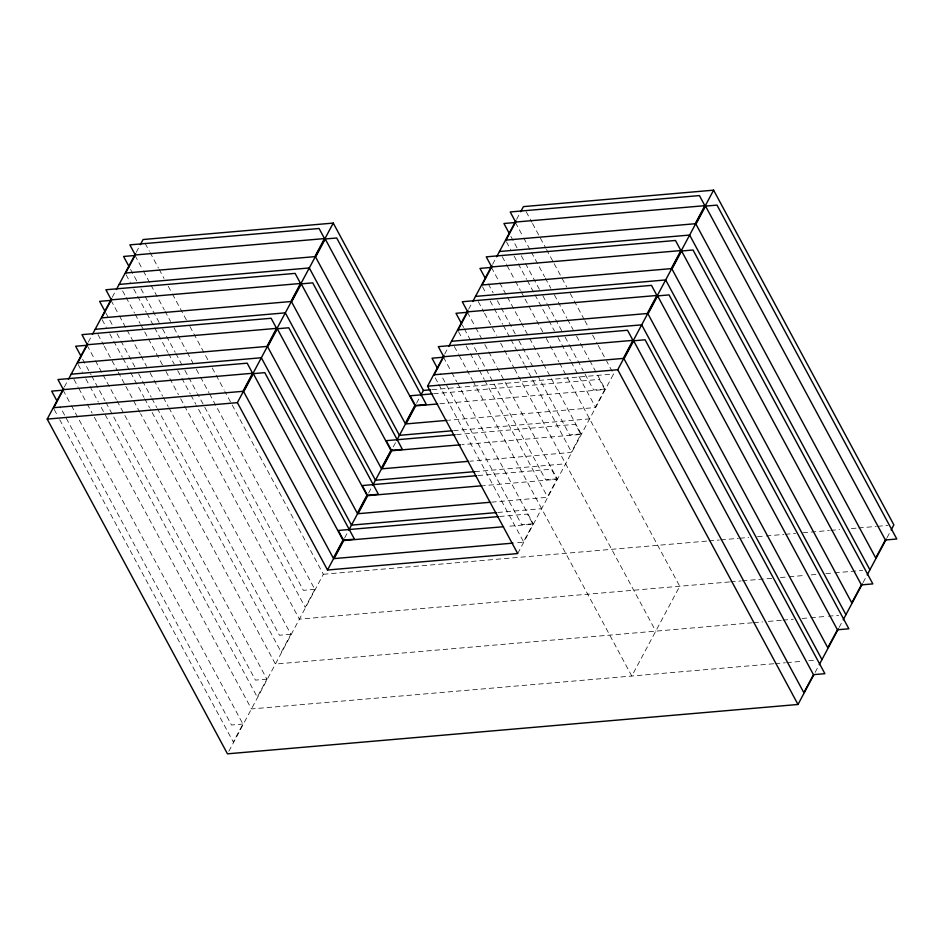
<?xml version="1.0" encoding="UTF-8"?>
<svg xmlns="http://www.w3.org/2000/svg" width="944" height="944" viewBox="0 0 944 944"><rect width="100%" height="100%" fill="white"/><g stroke="black" fill="none" stroke-linecap="round" stroke-linejoin="round"><path stroke-width="0.71" stroke-dasharray="4.72 3.54" d="M64.322 387.028L68.428 379.335M88.288 342.141L91.721 335.722M112.265 297.254L115.687 290.835M136.231 252.355L139.653 245.947M71.473 405.672L242.927 724.036L233.31 742.031L58.375 417.213M117.056 400.905L266.892 679.137L257.275 697.144L99.073 403.371M168.905 407.773L290.858 634.25L281.253 652.257L150.226 408.953M209.592 393.943L314.836 589.363L305.219 607.358L196.494 405.472M228.837 751.271L323.344 574.271L224.825 391.323M344.631 537.95L348.053 531.531M368.597 493.051L372.03 486.644M393.259 446.878L395.996 441.745M416.54 403.265L419.962 396.858M444.671 354.118L448.093 347.711M468.637 309.231L472.071 302.823M492.615 264.344L496.721 256.638M516.58 219.445L520.002 213.037M457.392 383.004L533.171 523.708L523.271 542.222L514.468 542.989M497.346 367.806L557.137 478.82L547.249 497.335L491.505 502.161M543.567 364.219L581.103 433.921L571.214 452.447L470.006 461.203M589.788 360.632L605.08 389.034L595.18 407.548L448.506 420.245M517.69 553.562L613.565 373.989L606.579 361.009M815.12 672.399L818.542 665.992M839.086 627.512L842.508 621.105M863.052 582.625L865.79 577.492M887.03 537.726L890.452 531.319M432.163 389.683L613.565 373.989M433.65 393.754L599.381 379.405L604.821 389.506L439.078 403.843M605.08 389.034L593.611 390.025L583.876 371.96M453.545 430.653L589.599 418.876M456.613 434.582L575.415 424.304L580.855 434.393L462.041 444.671M581.103 433.921L569.633 434.924L538.351 376.833M474.926 471.622L565.621 463.775M478.112 475.54L551.449 469.192L556.877 479.281L483.54 485.629M557.137 478.82L545.667 479.812L471.976 342.979M497.771 512.462L541.655 508.663M499.612 516.498L527.472 514.079L532.912 524.18L506.515 526.457M533.171 523.708L521.702 524.699L440.364 373.671M323.344 574.271L707.611 541.018M709.074 540.888L719.34 540.003M720.815 539.874L738.409 538.351M739.872 538.222L748.675 537.466M757.477 536.699L764.805 536.074M766.28 535.944L783.874 534.422M785.337 534.292L795.603 533.407M802.943 532.77L829.339 530.481M830.814 530.363L839.605 529.596M851.346 528.581L857.211 528.074M858.674 527.944L876.28 526.422M877.743 526.304L888.009 525.407M314.836 589.363L303.39 590.342L197.461 393.636M729.464 581.941L299.378 619.158L179.195 395.996M730.573 581.846L741.17 580.938M742.303 580.831L771.885 578.271M780.44 577.539L787.768 576.902M789.243 576.772L805.374 575.38M811.238 574.872L817.244 574.353M825.906 573.598L833.328 572.961M834.708 572.843L862.592 570.424M290.858 634.25L279.424 635.241L157.459 408.764M752.309 622.792L275.412 664.045L140.562 413.649M753.772 622.662L762.551 621.895M768.404 621.4L781.573 620.255M783.024 620.125L793.267 619.24M802.046 618.485L809.362 617.848M810.825 617.718L826.92 616.326M828.384 616.208L838.614 615.323M266.892 679.137L255.458 680.128L105.61 401.896M773.691 663.75L251.434 708.944L92.831 414.428M775.154 663.632L785.396 662.747M786.765 662.629L802.943 661.225M808.76 660.717L816.1 660.08M242.927 724.036L231.481 725.027L60.038 406.663M526.221 211.81L531.814 222.194M532.51 223.492L545.785 248.142M546.493 249.44L553.479 262.408M554.175 263.706L566.754 287.059M570.247 293.549L584.218 319.497M584.914 320.795L589.115 328.583M592.608 335.061L597.493 344.147M598.189 345.445L605.883 359.723M515.4 222.513L523.047 236.72M523.743 238.006L530.693 250.915M531.389 252.201L544.594 276.734M545.29 278.02L550.848 288.345M554.329 294.799L566.837 318.034M567.533 319.332L573.102 329.657M576.572 336.111L589.091 359.345M510.881 236.413L517.135 248.036M521.312 255.777L524.781 262.231M525.478 263.529L539.39 289.336M542.859 295.791L547.036 303.543M547.721 304.829L561.633 330.648M565.102 337.102L569.279 344.843M569.975 346.141L583.18 370.662M506.456 241.853L510.633 249.605M514.102 256.06L517.583 262.515M518.28 263.801L526.622 279.294M527.318 280.58L534.269 293.49M534.965 294.776L548.169 319.308M548.865 320.594L554.423 330.919M557.904 337.374L570.412 360.608M571.108 361.906L595.44 407.088M502.255 256.697L506.444 264.485M507.152 265.783L514.834 280.061M515.53 281.359L520.427 290.433M521.123 291.731L528.109 304.711M528.805 306.009L542.776 331.958M546.269 338.436L558.848 361.8M559.556 363.086L679.727 586.248L631.784 676.034L473.18 381.518M491.435 267.412L499.081 281.607M499.777 282.893L506.727 295.802M507.424 297.1L520.628 321.621M521.324 322.919L528.97 337.114M529.667 338.4L542.871 362.933M488.308 283.896L493.169 292.923M497.335 300.676L515.412 334.235M518.893 340.69L537.655 375.535M482.49 286.752L485.959 293.206M490.137 300.947L493.606 307.402M494.302 308.688L502.645 324.181M503.341 325.468L510.291 338.377M510.987 339.675L524.203 364.195M524.888 365.493L571.474 451.975M478.289 301.596L483.871 311.968M484.579 313.266L496.45 335.332M500.65 343.109L513.925 367.759M514.622 369.057L655.761 631.147M467.457 312.299L475.103 326.494M475.8 327.792L481.357 338.117M484.838 344.572L496.662 366.52M462.241 324.913L463.634 327.497M464.33 328.783L471.28 341.693M458.513 331.639L461.994 338.094M466.159 345.834L469.64 352.289M470.336 353.587L478.679 369.069M479.375 370.367L484.237 379.405M484.933 380.692L547.496 496.863M454.312 346.483L458.513 354.271M459.209 355.569L472.484 380.22M443.491 357.198L451.138 371.393M451.834 372.679L456.695 381.718M435.243 377.824L438.028 382.981M438.724 384.279L523.531 541.762M145.175 243.422L149.364 251.21M150.072 252.508L158.45 268.072M159.147 269.37L164.044 278.456M168.233 286.233L171.725 292.723M172.422 294.021L186.405 319.969M189.897 326.459L208.058 360.195M212.258 367.971L224.129 390.037M135.027 255.47L142.686 269.713M143.382 270.999L150.356 283.943M151.052 285.241L164.291 309.821M164.988 311.119L170.569 321.467M174.05 327.946L186.593 351.239M187.29 352.537L192.871 362.885M196.352 369.352L199.845 375.83M200.541 377.116L208.895 392.645M130.555 269.406L136.821 281.052M141.01 288.817L144.491 295.283M145.187 296.581L159.123 322.459M162.616 328.937L175.159 352.23M175.855 353.516L181.425 363.877M184.918 370.343L196.765 392.35M126.107 274.763L130.296 282.527M133.777 289.006L146.32 312.299M147.016 313.597L153.99 326.53M154.686 327.828L167.926 352.419M168.622 353.705L174.192 364.065M177.684 370.532L181.165 377.01M181.862 378.296L190.228 393.825M190.924 395.123L195.797 404.185M122.602 290.905L125.399 296.097M126.095 297.395L134.485 312.96M135.181 314.258L140.066 323.344M140.774 324.642L147.76 337.622M148.456 338.92L162.427 364.868M165.92 371.346L178.499 394.698M111.05 300.369L118.72 314.6M119.416 315.898L126.39 328.831M127.086 330.129L140.326 354.72M141.022 356.006L146.603 366.366M150.084 372.833L162.628 396.126M163.324 397.424L168.197 406.486M105.881 312.995L112.855 325.94M117.032 333.704L135.157 367.358M138.638 373.824L151.193 397.117M151.89 398.415L156.763 407.478M102.141 319.662L106.318 327.426M109.799 333.893L122.354 357.186M123.05 358.484L130.012 371.429M130.709 372.715L143.96 397.306M144.656 398.604L149.53 407.666M97.94 334.506L103.521 344.879M104.218 346.177L117.504 370.827M118.201 372.125L125.186 385.105M125.882 386.403L139.854 412.351M87.084 345.256L94.754 359.487M95.45 360.785L102.412 373.73M103.108 375.016L116.36 399.607M82.612 359.192L90.978 374.721M91.674 376.007L104.914 400.598M78.163 364.549L82.352 372.314M85.833 378.792L89.314 385.258M90.01 386.556L98.377 402.085M73.962 379.394L78.151 387.182M78.859 388.48L86.541 402.746M87.237 404.044L92.134 413.13M63.118 390.143L70.776 404.386M54.197 409.448L57.678 415.915"/><path stroke-width="1.42" d="M813.752 674.972L797.999 704.472L227.469 753.831L47.2 419.101L63.637 388.314M68.428 379.335L87.603 343.427M92.406 334.447L111.581 298.528M116.372 289.548L135.547 253.641M140.337 244.661L143.075 239.528L333.256 223.079L423.384 390.438L420.646 395.571M53.501 408.15L63.39 389.636L57.962 379.547L247.163 363.169L252.603 373.269L242.962 391.312L53.761 407.678M77.467 363.263L87.367 344.737L81.927 334.648L271.14 318.281L276.568 328.37L266.94 346.424L77.727 362.791M111.333 299.85L101.692 317.904L290.905 301.525L300.546 283.483L295.106 273.382L105.893 289.761L111.333 299.85L300.546 283.483M125.41 273.477L135.299 254.963L129.871 244.862L319.072 228.495L324.512 238.584L314.871 256.638L125.67 273.005M443.987 355.404L427.549 386.19L517.69 553.562L327.509 570.011L237.381 402.64L333.256 223.079M253.311 373.647L243.682 391.701L333.35 558.211L342.991 540.169L253.311 373.647L264.78 372.656L354.46 539.177L342.991 540.169M277.288 328.76L267.648 346.802L357.328 513.324L366.956 495.27L277.288 328.76L288.758 327.769L378.426 494.278L366.956 495.27M301.254 283.861L291.613 301.915L381.293 468.425L390.934 450.382L301.254 283.861L312.724 282.87L402.404 449.391L390.934 450.382M325.22 238.974L315.591 257.016L405.259 423.537L414.9 405.483L325.22 238.974L336.689 237.982L426.369 404.492L414.9 405.483M327.509 570.011L343.946 539.225M348.737 530.245L367.228 495.624M372.715 485.358L391.89 449.438M396.681 440.47L415.171 405.837M498.137 516.628L338.271 530.457L343.699 540.546L334.07 558.6L513.005 543.119M476.637 475.67L362.236 485.558L367.676 495.659L358.036 513.701L490.042 502.279M455.138 434.712L386.202 440.671L391.642 450.76L382.001 468.814L468.543 461.321M432.175 393.872L410.18 395.784L415.608 405.873L405.979 423.927L447.043 420.363M448.778 346.424L467.953 310.517M472.755 301.537L491.93 265.618M496.721 256.638L515.896 220.731M520.687 211.751L523.436 206.618L713.605 190.169L893.874 524.899L891.136 530.032M433.851 375.24L443.739 356.726L438.311 346.637L627.512 330.258L632.952 340.359L623.311 358.401L434.11 374.78M457.828 330.353L467.717 311.839L462.277 301.738L651.49 285.371L656.918 295.46L647.289 313.514L458.076 329.881M491.682 266.94L482.042 284.994L671.255 268.615L680.895 250.573L675.456 240.472L486.243 256.851L491.682 266.94L680.895 250.573M505.76 240.567L515.648 222.052L510.22 211.952L699.433 195.585L704.861 205.674L695.221 223.728L506.019 240.095M797.999 704.472L617.73 369.729L713.605 190.169M633.636 340.784L624.031 358.791L803.84 692.672L813.445 674.665L633.636 340.784L645.082 339.793L824.891 673.686L813.445 674.665M657.614 295.897L647.997 313.892L827.805 647.785L837.422 629.778L657.614 295.897L669.048 294.906L848.857 628.787L837.422 629.778M681.58 250.998L671.963 269.005L851.783 602.886L861.388 584.891L681.58 250.998L693.026 250.007L872.834 583.899L861.388 584.891M705.546 206.111L695.94 224.106L875.749 557.998L885.366 539.992L705.546 206.111L716.992 205.119L896.8 539L885.366 539.992M819.227 664.706L838.402 628.798M843.193 619.819L862.368 583.899M867.17 574.92L886.345 539.012M135.299 254.963L324.512 238.584M515.648 222.052L704.861 205.674M515.4 222.513L503.931 223.504L509.489 233.841M135.027 255.47L123.581 256.461L129.163 266.81M119.109 284.427L309.29 267.966L399.418 435.337L452.082 430.783M499.459 251.517L689.639 235.056L869.908 569.798M111.05 300.369L99.616 301.348L105.185 311.709M491.435 267.412L479.965 268.403L485.523 278.728M95.143 329.314L285.312 312.853L375.452 480.225L474.926 471.622M475.493 296.404L665.662 279.955L845.93 614.686M87.367 344.737L276.568 328.37M467.717 311.839L656.918 295.46M87.084 345.256L75.65 346.247L81.219 356.596M467.457 312.299L455.987 313.29L461.557 323.615M71.166 374.202L261.346 357.752L351.475 525.124L496.308 512.592M451.527 341.291L641.696 324.842L821.964 659.573M63.39 389.636L252.603 373.269M443.739 356.726L632.952 340.359M63.118 390.143L51.672 391.135L57.254 401.495M443.491 357.198L432.022 358.189L437.579 368.514M47.2 419.101L237.381 402.64M427.549 386.19L617.73 369.729M423.384 390.438L430.7 389.813M415.608 405.873L437.615 403.973M391.642 450.76L460.578 444.801M367.676 495.659L482.077 485.759M343.699 540.546L503.577 526.717"/></g></svg>
